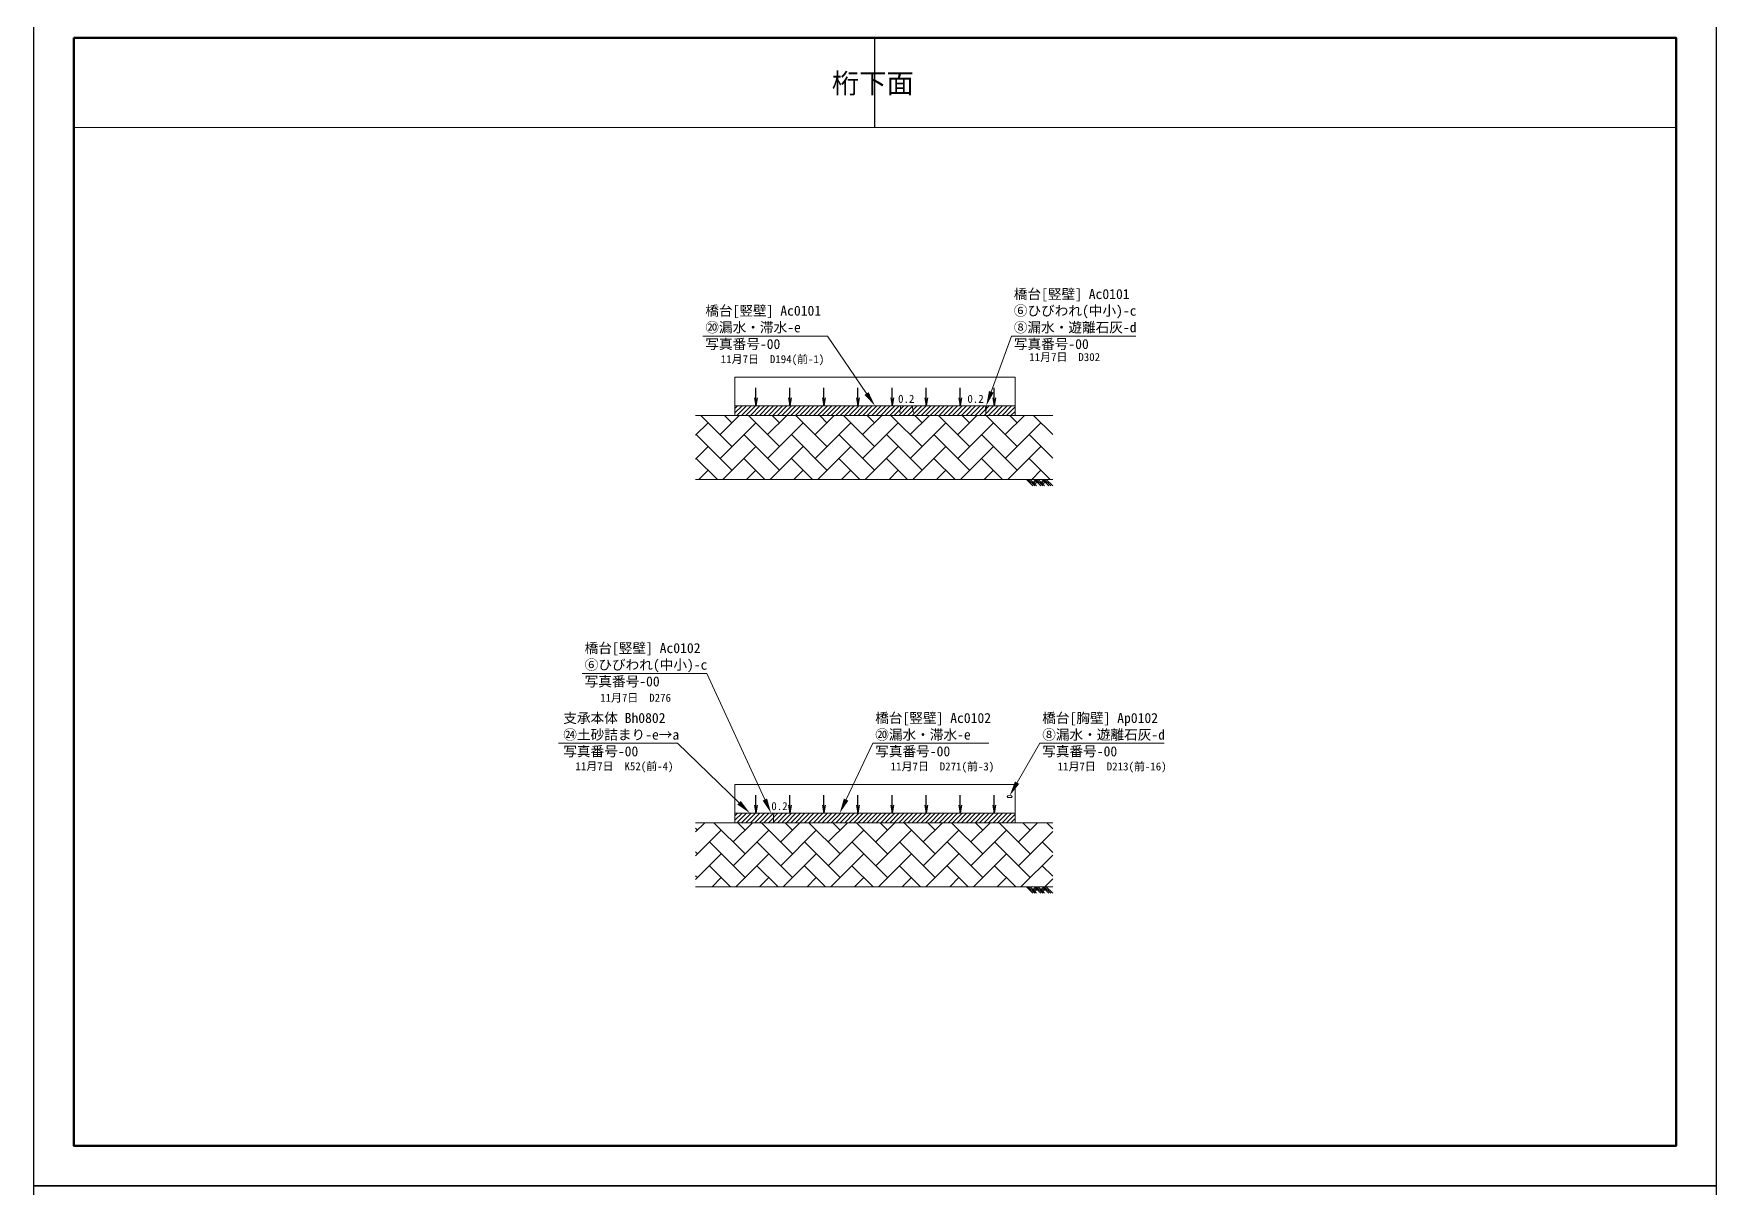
# Model space of a CAD drawing. Header units: millimetres. Extents: x 718636 to 802736, y 181423 to 368697.
# Drawn here: x 718636 to 802736, y 240689 to 298440 of the extents above; entities that cross this region are included whole.
import ezdxf
from ezdxf import colors
from ezdxf.entities.mleader import LeaderData, LeaderLine
from ezdxf.math import Vec2, Vec3

# ---------------------------------------------------------------- set-up
doc = ezdxf.new("R2010")
doc.units = ezdxf.units.MM
doc.layers.get('Defpoints').update_dxf_attribs({"color": 4})
for name, color, linetype, lineweight in [('D-BGD', 7, 'Continuous', 13), ('D-MTR-FRAM', 7, 'Continuous', 13), ('D-STR', 1, 'Continuous', 13), ('D-STR-HTXT', 7, 'Continuous', 13), ('D-STR-TXT', 7, 'Continuous', 13), ('D-TTL', 2, 'Continuous', 140)]:
    doc.layers.add(name, color=color, linetype=linetype, lineweight=lineweight)
doc.styles.add('MSPゴシック', font='MS PGothic.ttf')
doc.styles.add('MSゴシック', font='MS Gothic.ttf')
doc.styles.add('MSｺﾞｼｯｸ', font='MS Gothic.ttf')
doc.styles.get("Standard").update_dxf_attribs({"font": 'arial.ttf'})
doc.linetypes.add('fusyoku_line', pattern='A,4,0,["|",Standard,S=5,R=0,X=0,Y=-0.2],5', length=9)
doc.dimstyles.new('STANDARD-50', dxfattribs={"dimscale": 50, "dimtxt": 3.5, "dimasz": 1.8, "dimexe": 0, "dimexo": 1.5, "dimgap": 1, "dimtad": 1, "dimdec": 0, "dimzin": 0, "dimdsep": 46, "dimtxsty": 'MSｺﾞｼｯｸ', "dimblk": 'OPEN', "dimcen": 0, "dimclrd": 1, "dimclre": 1, "dimclrt": 3, "dimaunit": 1, "dimazin": 0, "dimtfac": 1, "dimtdec": 0, "dimtix": 1, "dimtmove": 2, "dimatfit": 3, "dimldrblk": 'OPEN', "dimfxl": 1, "dimtolj": 1, "dimtzin": 0, "dimarcsym": 0})

# ---------------------------------------------------------------- blocks, each defined once
blk = doc.blocks.new('_OPEN')
at = {"color": 0, "linetype": 'ByBlock', "lineweight": -2}
for p, q in [((-1, 0.166667), (0, 0)), ((-1, -0.166667), (0, 0)), ((0, 0), (-1, 0))]:
    blk.add_line(p, q, dxfattribs=at)

msp = doc.modelspace()

# ---------------------------------------------------------------- hatches: boundary and pattern name
at = {"layer": 'D-BGD'}
h = msp.add_hatch(dxfattribs=at)
h.set_pattern_fill('AR-HBONE', color=256, scale=210, style=0)
h.set_pattern_definition([(45, (182729.1, 1365348), (9e-14, 1187.9394), [2520, -840]), (135, (183323.05, 1365942), (9e-14, 1187.9394), [2520, -840])])
h.paths.add_polyline_path([(769568, 279344), (751720, 279344), (751720, 276141), (769568, 276141)])
h = msp.add_hatch(dxfattribs=at)
h.set_pattern_fill('AR-HBONE', color=256, scale=210, style=0)
h.set_pattern_definition([(45, (154873.3, 1344979.46), (9e-14, 1187.9394), [2520, -840]), (135, (155467.2, 1345573.4), (9e-14, 1187.9394), [2520, -840])])
h.paths.add_polyline_path([(769568, 258976), (751720, 258976), (751720, 255772), (769568, 255772)])
at = {"layer": 'D-STR-HTXT'}
h = msp.add_hatch(dxfattribs=at)
h.set_pattern_fill('ANSI31', color=256, scale=50)
h.set_pattern_definition([(45, (2e-10, 20368.54), (-112.2532, 112.2532), [])])
h.paths.add_polyline_path([(767686, 279344), (767686, 279821), (753686, 279821), (753686, 279344)])
h = msp.add_hatch(dxfattribs=at)
h.set_pattern_fill('ANSI31', color=256, scale=50)
h.paths.add_polyline_path([(767686, 258976), (767686, 259452), (753686, 259452), (753686, 258976)])

# ---------------------------------------------------------------- linework, layer by layer
at = {"layer": 'D-BGD'}
for p, q in [((751720, 279344), (769568, 279344)), ((751720, 276141), (769568, 276141)), ((768580, 275819), (768258, 276141)), ((768669, 275819), (768347, 276141)), ((768764, 275819), (768442, 276141)), ((768584, 275999), (768693, 276107)), ((768629, 275954), (768737, 276062)), ((768981, 275819), (768659, 276141)), ((768677, 275907), (768785, 276015)), ((769070, 275819), (768748, 276141)), ((769165, 275819), (768843, 276141)), ((768986, 275999), (769094, 276107)), ((769030, 275954), (769138, 276062)), ((769382, 275819), (769060, 276141)), ((769078, 275907), (769186, 276015)), ((769471, 275819), (769149, 276141)), ((769566, 275819), (769244, 276141)), ((751720, 258976), (769568, 258976)), ((751720, 255772), (769568, 255772)), ((768580, 255451), (768258, 255772)), ((768669, 255451), (768347, 255772)), ((768764, 255451), (768442, 255772)), ((768584, 255630), (768693, 255739)), ((768629, 255586), (768737, 255694)), ((768981, 255451), (768659, 255772)), ((769070, 255451), (768748, 255772)), ((769165, 255451), (768843, 255772)), ((768986, 255630), (769094, 255739)), ((769030, 255586), (769138, 255694)), ((769382, 255451), (769060, 255772)), ((769471, 255451), (769149, 255772)), ((769566, 255451), (769244, 255772)), ((768677, 255538), (768785, 255646)), ((769078, 255538), (769186, 255646))]:
    msp.add_line(p, q, dxfattribs=at)
at = {"layer": 'D-MTR-FRAM'}
msp.add_lwpolyline([(720636, 293739), (720636, 242823), (800736, 242823), (800736, 293739)], close=True, dxfattribs=at)
at = {"layer": 'D-STR', "color": 0}
for p, q in [((753686, 281263), (767686, 281263)), ((753686, 281263), (753686, 279344)), ((767686, 281263), (767686, 279344)), ((753686, 279821), (767686, 279821)), ((753686, 260894), (767686, 260894)), ((753686, 260894), (753686, 258976)), ((767686, 260894), (767686, 258976)), ((753686, 259452), (767686, 259452))]:
    msp.add_line(p, q, dxfattribs=at)
at = {"layer": 'D-STR-HTXT'}
for points in [[(753686, 279821), (767686, 279821), (767686, 279344), (753686, 279344)], [(753686, 259452), (767686, 259452), (767686, 258976), (753686, 258976)]]:
    msp.add_lwpolyline(points, close=True, dxfattribs=at)
at = {"layer": 'D-STR-HTXT', "color": 1, "linetype": 'fusyoku_line', "ltscale": 3}
msp.add_ellipse((766237, 279701), major_axis=(9, 120), ratio=0.208461, dxfattribs=at)
at = {"layer": 'D-STR-HTXT', "linetype": 'fusyoku_line', "ltscale": 5}
msp.add_ellipse((767416, 260280), major_axis=(-125, 0), ratio=0.4, dxfattribs=at)
at = {"layer": 'D-STR-HTXT', "color": 1}
for points, knots in [([(761965, 279821), (761965, 279755), (761965, 279667), (761909, 279553), (761936, 279501), (761952, 279469)], [0, 0, 0, 0, 196.003972, 262.518883, 360.584687, 360.584687, 360.584687, 360.584687]), ([(762565, 279821), (762565, 279756), (762564, 279635), (762607, 279522), (762626, 279469)], [0, 0, 0, 0, 193.493819, 359.469379, 359.469379, 359.469379, 359.469379]), ([(766246, 279821), (766238, 279766), (766219, 279639), (766236, 279477), (766208, 279375), (766200, 279344)], [0, 0, 0, 0, 165.988353, 384.135489, 480.094416, 480.094416, 480.094416, 480.094416]), ([(755636, 259452), (755628, 259413), (755602, 259284), (755639, 259118), (755596, 259004), (755585, 258976)], [0, 0, 0, 0, 119.661632, 393.913311, 482.419023, 482.419023, 482.419023, 482.419023])]:
    msp.add_open_spline(points, degree=3, knots=knots, dxfattribs=at)
at = {"layer": 'D-TTL', "linetype": 'Continuous'}
msp.add_lwpolyline([(720636, 298223), (800736, 298223), (800736, 242823), (720636, 242823)], close=True, dxfattribs=at)
at = {"layer": 'Defpoints'}
msp.add_line((760686, 293739), (760686, 298223), dxfattribs=at)
at = {"layer": 'Defpoints', "linetype": 'Continuous'}
for points in [[(718636, 240823), (802736, 240823), (802736, 300223), (718636, 300223)], [(718636, 181423), (802736, 181423), (802736, 240823), (718636, 240823)]]:
    msp.add_lwpolyline(points, close=True, dxfattribs=at)

# ---------------------------------------------------------------- texts
at = {"layer": 'D-STR-HTXT', "color": 1, "char_height": 500, "attachment_point": 7, "style": 'MSゴシック'}
for s, insert in [('橋台[竪壁] Ac0101\\P⑥ひびわれ(中小)-c\\P⑧漏水・遊離石灰-d\\P写真番号-00', (767622, 282610)), ('橋台[竪壁] Ac0102\\P⑥ひびわれ(中小)-c\\P写真番号-00', (746176, 265737))]:
    msp.add_mtext_dynamic_manual_height_columns(s, width=9073.14, gutter_width=50, heights=[0], dxfattribs=dict(at, insert=insert))
at = {"layer": 'D-STR-HTXT', "char_height": 500, "attachment_point": 7, "style": 'MSゴシック'}
for s, insert in [('橋台[竪壁] Ac0101\\P⑳漏水・滞水-e\\P写真番号-00', (752205, 282610)), ('橋台[竪壁] Ac0102\\P⑳漏水・滞水-e\\P写真番号-00', (760697, 262241)), ('橋台[胸壁] Ap0102\\P⑧漏水・遊離石灰-d\\P写真番号-00', (769043, 262241))]:
    msp.add_mtext_dynamic_manual_height_columns(s, width=9073.14, gutter_width=50, heights=[0], dxfattribs=dict(at, insert=insert))
at = {"layer": 'D-STR-HTXT', "color": 5, "insert": (745107, 262241), "char_height": 500, "attachment_point": 7, "style": 'MSゴシック'}
msp.add_mtext_dynamic_manual_height_columns('支承本体 Bh0802\\P㉔土砂詰まり-e→a\\P写真番号-00', width=9073.14, gutter_width=50, heights=[0], dxfattribs=at)
at = {"layer": 'D-STR-TXT', "style": 'MSPゴシック'}
msp.add_text('桁下面', height=1000, dxfattribs=at).set_placement((758533, 295455))
at = {"layer": 'D-STR-TXT', "color": 1, "char_height": 400, "attachment_point": 5, "style": 'MSゴシック'}
for insert in [(762247, 280172), (765711, 280172), (755912, 259803)]:
    msp.add_mtext_dynamic_manual_height_columns('0.2', width=9073.14, gutter_width=50, heights=[0], dxfattribs=dict(at, insert=insert))
at = {"layer": 'Defpoints', "char_height": 400, "attachment_point": 7, "style": 'MSゴシック'}
for s, insert in [('11月7日\u3000D194(前-1)', (752978, 281853)), ('11月7日\u3000D302', (768395, 282019)), ('11月7日\u3000D276', (746948, 264980)), ('11月7日\u3000K52(前-4)', (745710, 261493)), ('11月7日\u3000D271(前-3)', (761469, 261484)), ('11月7日\u3000D213(前-16)', (769815, 261484))]:
    msp.add_mtext_dynamic_manual_height_columns(s, width=9073.14, gutter_width=50, heights=[0], dxfattribs=dict(at, insert=insert))

# ---------------------------------------------------------------- leaders
at = {"layer": 'D-STR', "color": 0}
for points, override in [([(754736, 279821), (754736, 280719)], {"dimasz": 8, "dimgap": 1, "dimtad": 0, "dimclrd": 0}), ([(756436, 279821), (756436, 280719)], {"dimasz": 8, "dimtad": 0, "dimclrd": 0}), ([(758136, 279821), (758136, 280719)], {"dimasz": 8, "dimtad": 0, "dimclrd": 0}), ([(759836, 279821), (759836, 280719)], {"dimasz": 8, "dimtad": 0, "dimclrd": 0}), ([(761536, 279821), (761536, 280719)], {"dimasz": 8, "dimtad": 0, "dimclrd": 0}), ([(763236, 279821), (763236, 280719)], {"dimasz": 8, "dimtad": 0, "dimclrd": 0}), ([(764936, 279821), (764936, 280719)], {"dimasz": 8, "dimtad": 0, "dimclrd": 0}), ([(766636, 279821), (766636, 280719)], {"dimasz": 8, "dimtad": 0, "dimclrd": 0}), ([(754736, 259452), (754736, 260351)], {"dimasz": 8, "dimtad": 0, "dimclrd": 0}), ([(756436, 259452), (756436, 260351)], {"dimasz": 8, "dimtad": 0, "dimclrd": 0}), ([(758136, 259452), (758136, 260351)], {"dimasz": 8, "dimtad": 0, "dimclrd": 0}), ([(759836, 259452), (759836, 260351)], {"dimasz": 8, "dimtad": 0, "dimclrd": 0}), ([(761536, 259452), (761536, 260351)], {"dimasz": 8, "dimtad": 0, "dimclrd": 0}), ([(763236, 259452), (763236, 260351)], {"dimasz": 8, "dimtad": 0, "dimclrd": 0}), ([(764936, 259452), (764936, 260351)], {"dimasz": 8, "dimtad": 0, "dimclrd": 0}), ([(766636, 259452), (766636, 260351)], {"dimasz": 8, "dimtad": 0, "dimclrd": 0})]:
    msp.add_leader(points, dimstyle='STANDARD-50', override=override, dxfattribs=at)
at = {"layer": 'D-STR-HTXT'}
ml = msp.add_multileader_mtext('Standard', dxfattribs=at)
ml.set_content('')
ml.set_leader_properties(color=256, linetype='ByLayer', lineweight=13)
ml.build(insert=Vec2(0, 0))
ml.multileader.update_dxf_attribs({"text_left_attachment_type": 8, "text_right_attachment_type": 5, "dogleg_length": 5000, "arrow_head_size": 750})
ctx = ml.context
ctx.base_point, ctx.char_height, ctx.arrow_head_size, ctx.plane_origin = Vec3(752085, 283317), 200, 750, Vec3(766677, 281582)
ctx.left_attachment, ctx.right_attachment = 8, 5
notes = []
notes.append((ctx, [(0, (1, 1, 0), (758304, 283317), (-1, 0), 6219, [(0, [(760686, 279821)], 0, [])])]))
ctx.mtext, ml.multileader.dxf.content_type = None, 0
at = {"layer": 'D-STR-HTXT', "color": 1}
ml = msp.add_multileader_mtext('Standard', dxfattribs=at)
ml.set_content('')
ml.set_leader_properties(color=256, linetype='ByLayer', lineweight=13)
ml.build(insert=Vec2(0, 0))
ml.multileader.update_dxf_attribs({"text_left_attachment_type": 8, "text_right_attachment_type": 5, "dogleg_length": 5000, "arrow_head_size": 750})
ctx = ml.context
ctx.base_point, ctx.char_height, ctx.arrow_head_size, ctx.plane_origin = Vec3(773721, 283317), 200, 750, Vec3(759129, 281582)
ctx.left_attachment, ctx.right_attachment = 8, 5
notes.append((ctx, [(0, (1, 1, 0), (767502, 283317), (1, 0), 6219, [(0, [(766245, 279821)], 0, [])])]))
ctx.mtext, ml.multileader.dxf.content_type = None, 0
ml = msp.add_multileader_mtext('Standard', dxfattribs=at)
ml.set_content('')
ml.set_leader_properties(color=256, linetype='ByLayer', lineweight=13)
ml.build(insert=Vec2(0, 0))
ml.multileader.update_dxf_attribs({"text_left_attachment_type": 8, "text_right_attachment_type": 5, "dogleg_length": 5000, "arrow_head_size": 750})
ctx = ml.context
ctx.base_point, ctx.char_height, ctx.arrow_head_size, ctx.plane_origin = Vec3(746055, 266444), 200, 750, Vec3(760648, 264709)
ctx.left_attachment, ctx.right_attachment = 8, 5
notes.append((ctx, [(0, (1, 1, 0), (752275, 266444), (-1, 0), 6219, [(0, [(755494, 259452)], 0, [])])]))
ctx.mtext, ml.multileader.dxf.content_type = None, 0
at = {"layer": 'D-STR-HTXT', "color": 5}
ml = msp.add_multileader_mtext('Standard', dxfattribs=at)
ml.set_content('')
ml.set_leader_properties(color=256, linetype='ByLayer', lineweight=13)
ml.build(insert=Vec2(0, 0))
ml.multileader.update_dxf_attribs({"text_left_attachment_type": 8, "text_right_attachment_type": 5, "dogleg_length": 5000, "arrow_head_size": 750})
ctx = ml.context
ctx.base_point, ctx.char_height, ctx.arrow_head_size, ctx.plane_origin = Vec3(744869, 262948), 200, 750, Vec3(765798, 261214)
ctx.left_attachment, ctx.right_attachment = 8, 5
notes.append((ctx, [(0, (1, 1, 0), (750813, 262948), (-1, 0), 5944, [(0, [(754436, 259452)], 0, [])])]))
ctx.mtext, ml.multileader.dxf.content_type = None, 0
at = {"layer": 'D-STR-HTXT'}
ml = msp.add_multileader_mtext('Standard', dxfattribs=at)
ml.set_content('')
ml.set_leader_properties(color=256, linetype='ByLayer', lineweight=13)
ml.build(insert=Vec2(0, 0))
ml.multileader.update_dxf_attribs({"text_left_attachment_type": 8, "text_right_attachment_type": 5, "dogleg_length": 5000, "arrow_head_size": 750})
ctx = ml.context
ctx.base_point, ctx.char_height, ctx.arrow_head_size, ctx.plane_origin = Vec3(766377, 262948), 200, 750, Vec3(752204, 261214)
ctx.left_attachment, ctx.right_attachment = 8, 5
notes.append((ctx, [(0, (1, 1, 0), (760577, 262948), (1, 0), 5800, [(0, [(758921, 259452)], 0, [])])]))
ctx.mtext, ml.multileader.dxf.content_type = None, 0
ml = msp.add_multileader_mtext('Standard', dxfattribs=at)
ml.set_content('')
ml.set_leader_properties(color=256, linetype='ByLayer', lineweight=13)
ml.build(insert=Vec2(0, 0))
ml.multileader.update_dxf_attribs({"text_left_attachment_type": 8, "text_right_attachment_type": 5, "dogleg_length": 5000, "arrow_head_size": 750})
ctx = ml.context
ctx.base_point, ctx.char_height, ctx.arrow_head_size, ctx.plane_origin = Vec3(775142, 262948), 200, 750, Vec3(760550, 261214)
ctx.left_attachment, ctx.right_attachment = 8, 5
notes.append((ctx, [(0, (1, 1, 0), (768923, 262948), (1, 0), 6219, [(0, [(767416, 260330)], 0, [])])]))
ctx.mtext, ml.multileader.dxf.content_type = None, 0
for ctx, leaders in notes:
    for number, flags, end, landing, length, lines in leaders:
        leader = LeaderData()
        leader.index, (leader.has_last_leader_line, leader.has_dogleg_vector, leader.attachment_direction) = number, flags
        leader.last_leader_point, leader.dogleg_vector, leader.dogleg_length = Vec3(end), Vec3(landing), length
        for number, points, colour, breaks in lines:
            line = LeaderLine()
            line.index, line.vertices, line.color, line.breaks = number, Vec3.list(points), colors.encode_raw_color(colour), breaks
            leader.lines.append(line)
        ctx.leaders.append(leader)

doc.saveas('drawing.dxf')
